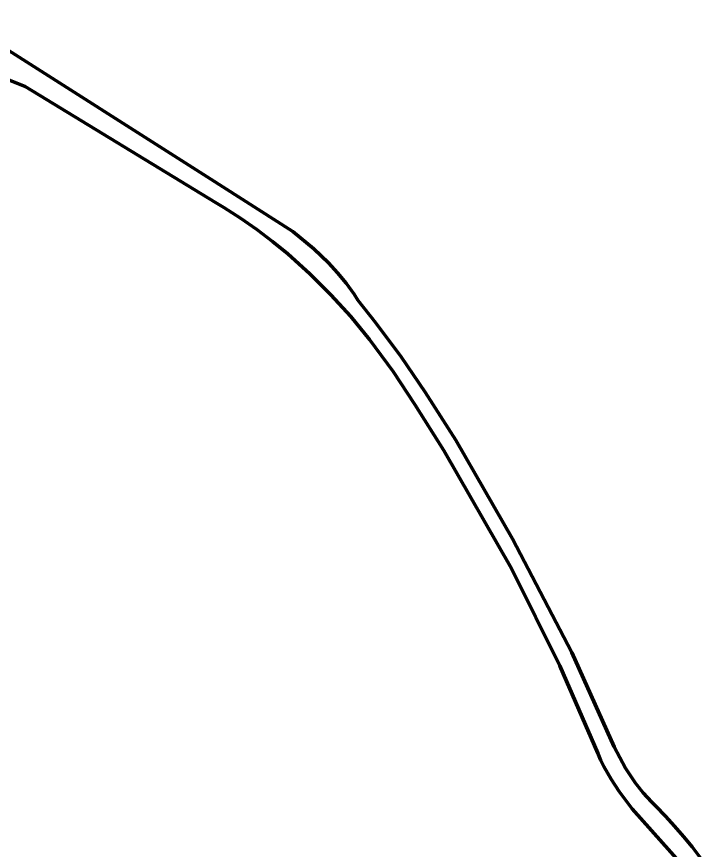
# Model space of a CAD drawing. Header units: millimetres. Extents: x 0 to 8.3, y 0 to 12.4.
# Drawn here: x 6.647 to 7.482, y 4.489 to 5.506 of the extents above; entities that cross this region are included whole.
import ezdxf

# ---------------------------------------------------------------- set-up
doc = ezdxf.new("R2010")
doc.units = ezdxf.units.MM
doc.layers.add('color#7c7c7cff', color=7, linetype='CONTINUOUS', lineweight=100)
doc.layers.add('color#ffffffff', color=7, linetype='CONTINUOUS', lineweight=100)

msp = doc.modelspace()

# ---------------------------------------------------------------- linework, layer by layer
at = {"layer": 'color#7c7c7cff'}
for p, q in [((6.5726, 5.5065), (6.8796, 5.3108)), ((6.6576, 5.4211), (6.5864, 5.45)), ((6.8899, 5.2797), (6.6576, 5.4211)), ((6.8796, 5.3108), (6.9844, 5.2441)), ((6.9003, 5.2735), (6.8899, 5.2797)), ((6.9207, 5.2605), (6.9003, 5.2735)), ((6.9405, 5.2467), (6.9207, 5.2605)), ((6.9597, 5.2321), (6.9405, 5.2467)), ((6.9844, 5.2441), (7.0099, 5.2231)), ((6.9783, 5.2169), (6.9597, 5.2321)), ((7.0099, 5.2231), (7.0278, 5.206)), ((7.0052, 5.1927), (6.9783, 5.2169)), ((7.0278, 5.206), (7.039, 5.1939)), ((7.0308, 5.1671), (7.0052, 5.1927)), ((7.039, 5.1939), (7.0495, 5.1811)), ((7.0495, 5.1811), (7.0593, 5.1676)), ((7.0551, 5.1403), (7.0308, 5.1671)), ((7.0593, 5.1676), (7.0639, 5.1606)), ((7.0639, 5.1606), (7.0855, 5.1332)), ((7.0782, 5.1123), (7.0551, 5.1403)), ((7.0855, 5.1332), (7.1165, 5.0913)), ((7.107, 5.0735), (7.0782, 5.1123)), ((7.1165, 5.0913), (7.146, 5.0483)), ((7.1335, 5.0332), (7.107, 5.0735)), ((7.146, 5.0483), (7.1834, 4.9897)), ((7.1688, 4.977), (7.1335, 5.0332)), ((7.1834, 4.9897), (7.2527, 4.869)), ((7.2513, 4.833), (7.1688, 4.977)), ((7.2527, 4.869), (7.325, 4.7302)), ((7.3105, 4.7141), (7.2513, 4.833)), ((7.325, 4.7302), (7.3766, 4.615)), ((7.3566, 4.6075), (7.3105, 4.7141)), ((7.3766, 4.615), (7.3907, 4.5891)), ((7.3602, 4.5992), (7.3566, 4.6075)), ((7.3642, 4.5912), (7.3602, 4.5992)), ((7.3685, 4.5833), (7.3642, 4.5912)), ((7.373, 4.5756), (7.3685, 4.5833)), ((7.3907, 4.5891), (7.4029, 4.5707)), ((7.3827, 4.5608), (7.373, 4.5756)), ((7.4029, 4.5707), (7.4121, 4.5591)), ((7.3988, 4.5396), (7.3827, 4.5608)), ((7.4121, 4.5591), (7.4221, 4.548)), ((7.4761, 4.4532), (7.3988, 4.5396)), ((7.4221, 4.548), (7.4275, 4.5427)), ((7.4275, 4.5427), (7.4392, 4.5307)), ((7.4392, 4.5307), (7.4504, 4.5185)), ((7.4504, 4.5185), (7.4613, 4.5059)), ((7.4613, 4.5059), (7.4718, 4.4931)), ((7.4718, 4.4931), (7.4819, 4.4801))]:
    msp.add_line(p, q, dxfattribs=at)
at = {"layer": 'color#ffffffff'}
for p, q in [((6.8796, 5.3108), (6.5726, 5.5065)), ((6.5864, 5.45), (6.6576, 5.4211)), ((6.6576, 5.4211), (6.8899, 5.2797)), ((6.9844, 5.2441), (6.8796, 5.3108)), ((6.8899, 5.2797), (6.9003, 5.2735)), ((6.9003, 5.2735), (6.9207, 5.2605)), ((6.9207, 5.2605), (6.9405, 5.2467)), ((6.9405, 5.2467), (6.9597, 5.2321)), ((7.0099, 5.2231), (6.9844, 5.2441)), ((6.9597, 5.2321), (6.9783, 5.2169)), ((7.0278, 5.206), (7.0099, 5.2231)), ((6.9783, 5.2169), (7.0052, 5.1927)), ((7.039, 5.1939), (7.0278, 5.206)), ((7.0052, 5.1927), (7.0308, 5.1671)), ((7.0495, 5.1811), (7.039, 5.1939)), ((7.0593, 5.1676), (7.0495, 5.1811)), ((7.0308, 5.1671), (7.0551, 5.1403)), ((7.0639, 5.1606), (7.0593, 5.1676)), ((7.0855, 5.1332), (7.0639, 5.1606)), ((7.0551, 5.1403), (7.0782, 5.1123)), ((7.1165, 5.0913), (7.0855, 5.1332)), ((7.0782, 5.1123), (7.107, 5.0735)), ((7.146, 5.0483), (7.1165, 5.0913)), ((7.107, 5.0735), (7.1335, 5.0332)), ((7.1834, 4.9897), (7.146, 5.0483)), ((7.1335, 5.0332), (7.1688, 4.977)), ((7.2527, 4.869), (7.1834, 4.9897)), ((7.1688, 4.977), (7.2513, 4.833)), ((7.325, 4.7302), (7.2527, 4.869)), ((7.2513, 4.833), (7.3105, 4.7141)), ((7.3766, 4.615), (7.325, 4.7302)), ((7.3105, 4.7141), (7.3566, 4.6075)), ((7.3907, 4.5891), (7.3766, 4.615)), ((7.3566, 4.6075), (7.3602, 4.5992)), ((7.3602, 4.5992), (7.3642, 4.5912)), ((7.3642, 4.5912), (7.3685, 4.5833)), ((7.3685, 4.5833), (7.373, 4.5756)), ((7.4029, 4.5707), (7.3907, 4.5891)), ((7.373, 4.5756), (7.3827, 4.5608)), ((7.4121, 4.5591), (7.4029, 4.5707)), ((7.3827, 4.5608), (7.3988, 4.5396)), ((7.4221, 4.548), (7.4121, 4.5591)), ((7.3988, 4.5396), (7.4761, 4.4532)), ((7.4275, 4.5427), (7.4221, 4.548)), ((7.4392, 4.5307), (7.4275, 4.5427)), ((7.4504, 4.5185), (7.4392, 4.5307)), ((7.4613, 4.5059), (7.4504, 4.5185)), ((7.4718, 4.4931), (7.4613, 4.5059)), ((7.4819, 4.4801), (7.4718, 4.4931))]:
    msp.add_line(p, q, dxfattribs=at)

doc.saveas('drawing.dxf')
